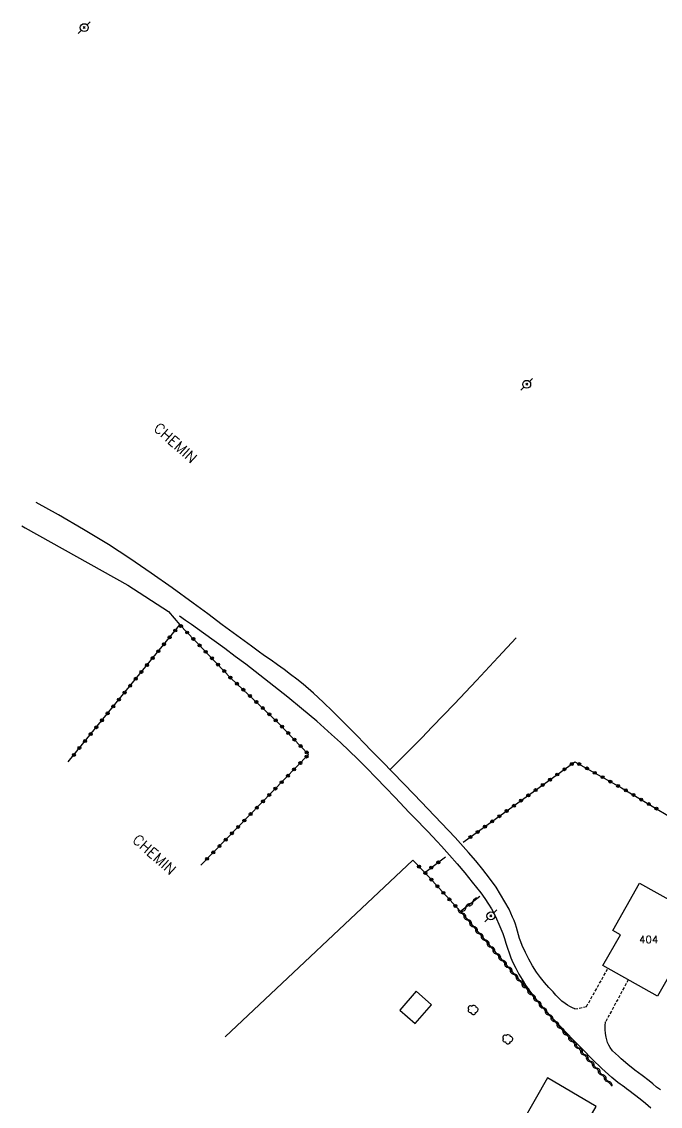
# Model space of a CAD drawing. Header units: millimetres. Extents: x 255000 to 256004, y 44053 to 45000.
# Drawn here: x 255050.5 to 255157.9, y 44416.9 to 44599.4 of the extents above; entities that cross this region are included whole.
import ezdxf
from ezdxf.enums import TextEntityAlignment as Align

# ---------------------------------------------------------------- set-up
doc = ezdxf.new("R2010")
doc.units = ezdxf.units.MM
doc.linetypes.add('DASHED', pattern=[0.75, 0.5, -0.25])
doc.layers.get('0').update_dxf_attribs({"linetype": 'CONTINUOUS'})
for name, color, linetype in [('W0017', 7, 'CONTINUOUS'), ('W0071', 7, 'CONTINUOUS'), ('W0101', 7, 'CONTINUOUS'), ('W0104', 1, 'CONTINUOUS'), ('W0112', 1, 'DASHED'), ('W0300', 7, 'CONTINUOUS'), ('W0303', 7, 'CONTINUOUS'), ('W0310', 3, 'CONTINUOUS'), ('W0323', 7, 'CONTINUOUS'), ('W0330', 7, 'CONTINUOUS'), ('W0473', 7, 'CONTINUOUS'), ('W0989', 7, 'CONTINUOUS'), ('W0991', 7, 'CONTINUOUS')]:
    doc.layers.add(name, color=color, linetype=linetype)
doc.styles.get("Standard").update_dxf_attribs({"font": 'romans.shx', "width": 0.85})

# ---------------------------------------------------------------- blocks, each defined once
blk = doc.blocks.new('T300')
for p, q in [((-0.8, 0.51), (-0.86, 0.34)), ((-0.86, 0.34), (-0.86, 0.17)), ((-0.86, 0.17), (-0.74, 0.06)), ((-0.69, 0.63), (-0.8, 0.51)), ((-0.8, -0.06), (-0.74, 0.06)), ((-0.74, 0.06), (-0.69, 0.11)), ((-0.57, 0.69), (-0.69, 0.63)), ((-0.46, 0.69), (-0.57, 0.69)), ((-0.29, 0.63), (-0.46, 0.69)), ((-0.29, 0.63), (-0.17, 0.74)), ((-0.23, 0.57), (-0.29, 0.63)), ((-0.17, 0.74), (-0.06, 0.8)), ((-0.06, 0.8), (0.06, 0.8)), ((0.06, 0.8), (0.23, 0.74)), ((0.23, 0.74), (0.34, 0.63)), ((0.34, 0.63), (0.4, 0.51)), ((0.46, 0.46), (0.34, 0.46)), ((0.4, 0.51), (0.4, 0.46)), ((0.57, 0.4), (0.46, 0.46)), ((0.57, 0.4), (0.69, 0.29)), ((0.69, 0.29), (0.74, 0.17)), ((0.74, 0.06), (0.69, -0.17)), ((0.74, 0.17), (0.74, 0.06)), ((-0.8, -0.17), (-0.8, -0.06)), ((-0.8, -0.23), (-0.8, -0.17)), ((-0.74, -0.34), (-0.8, -0.23)), ((-0.69, -0.4), (-0.74, -0.34)), ((-0.51, -0.46), (-0.69, -0.4)), ((-0.4, -0.46), (-0.51, -0.46)), ((-0.4, -0.46), (-0.34, -0.46)), ((-0.34, -0.46), (-0.34, -0.4)), ((-0.34, -0.51), (-0.34, -0.46)), ((-0.29, -0.63), (-0.34, -0.51)), ((-0.17, -0.74), (-0.29, -0.63)), ((-0.06, -0.8), (-0.17, -0.74)), ((0.06, -0.8), (-0.06, -0.8)), ((0.17, -0.74), (0.06, -0.8)), ((0.23, -0.69), (0.17, -0.74)), ((0.29, -0.46), (0.23, -0.46)), ((0.29, -0.63), (0.23, -0.69)), ((0.46, -0.4), (0.29, -0.46)), ((0.34, -0.51), (0.29, -0.63)), ((0.34, -0.51), (0.34, -0.46)), ((0.57, -0.34), (0.46, -0.4)), ((0.63, -0.29), (0.57, -0.34)), ((0.69, -0.17), (0.63, -0.29))]:
    blk.add_line(p, q)
blk = doc.blocks.new('T473')
for p, q in [((-0.166667, 0.166667), (0.166667, -0.166667)), ((-0.166667, -0.166667), (0.166667, 0.166667)), ((0.500001, 0.500001), (1.000002, 1.000002)), ((-1.000002, -1.000002), (-0.500001, -0.500001))]:
    blk.add_line(p, q)
blk.add_ellipse((0, 0), major_axis=(0.471405, 0.471405), ratio=1, start_param=5.4977871438, end_param=11.780972451)
blk = doc.blocks.new('t323o')
at = {"color": 0, "linetype": 'Continuous'}
for radius in [0.25, 0.15]:
    blk.add_circle((0, 0), radius, dxfattribs=at)
blk = doc.blocks.new('t310o')
at = {"color": 0, "linetype": 'Continuous'}
for centre, start, end in [((-0.5, 0.38), 216.8699, 323.1304), ((0.5, -0.37), 36.8699, 143.1303)]:
    blk.add_arc(centre, 0.625, start, end, dxfattribs=at)

msp = doc.modelspace()

# ---------------------------------------------------------------- linework, layer by layer
at = {"layer": 'W0017'}
for points in [[(255143.53, 44433.29), (255143.1, 44433.48), (255142.69, 44433.69), (255142.29, 44433.93), (255141.91, 44434.19), (255141.36, 44434.63), (255140.84, 44435.1), (255140.35, 44435.61), (255139.89, 44436.15)], [(255156.33, 44416.6), (255155.43, 44417.39), (255154.49, 44418.13), (255153.53, 44418.85), (255152.58, 44419.58), (255152.22, 44419.85), (255151.86, 44420.12), (255151.5, 44420.39), (255151.14, 44420.65), (255150.78, 44420.92), (255150.42, 44421.2), (255150.06, 44421.48), (255149.72, 44421.77), (255148.05, 44423.28), (255146.45, 44424.85), (255144.87, 44426.45), (255143.3, 44428.05), (255141.99, 44429.4), (255140.7, 44430.76), (255139.41, 44432.13), (255138.14, 44433.51)], [(255157.94, 44419.68), (255157.27, 44420.16), (255156.64, 44420.68), (255156.02, 44421.18), (255154.82, 44422.08), (255153.63, 44423), (255152.46, 44423.94), (255151.33, 44424.92), (255150.84, 44425.35), (255150.35, 44425.79), (255149.88, 44426.25), (255149.48, 44426.78), (255149.24, 44427.2), (255149.04, 44427.64), (255148.89, 44428.09), (255148.77, 44428.56), (255148.66, 44429.19), (255148.61, 44429.82), (255148.62, 44430.46), (255148.68, 44431.1)]]:
    msp.add_lwpolyline(points, dxfattribs=at)
at = {"layer": 'W0071'}
for points in [[(255109.29, 44476.73), (255108.09, 44478), (255106.89, 44479.26), (255105.66, 44480.5), (255104.42, 44481.73), (255102.81, 44483.32), (255101.19, 44484.89), (255099.53, 44486.43), (255097.82, 44487.92), (255096.77, 44488.76), (255095.7, 44489.59), (255094.61, 44490.39), (255093.52, 44491.18), (255092.42, 44491.95), (255091.32, 44492.73), (255090.22, 44493.51), (255089.13, 44494.31), (255086.67, 44496.12), (255084.21, 44497.94), (255081.75, 44499.76), (255079.29, 44501.58)], [(255108.48, 44473.88), (255107.04, 44475.3), (255105.58, 44476.72), (255104.1, 44478.11), (255102.61, 44479.48), (255101.36, 44480.6), (255100.1, 44481.7), (255098.83, 44482.79), (255097.54, 44483.86), (255095.23, 44485.76), (255092.89, 44487.62), (255090.54, 44489.47), (255088.17, 44491.29), (255086.4, 44492.62), (255084.61, 44493.93), (255082.82, 44495.23), (255081.02, 44496.52), (255080.03, 44497.24), (255079.03, 44497.95), (255078.03, 44498.65), (255077.02, 44499.36)], [(255139.89, 44436.15), (255139.13, 44436.92), (255138.41, 44437.73), (255137.73, 44438.58), (255137.09, 44439.47), (255136.4, 44440.55), (255135.77, 44441.66), (255135.2, 44442.8), (255134.67, 44443.97), (255134.43, 44444.56), (255134.23, 44445.15), (255134.04, 44445.76), (255133.87, 44446.37), (255133.69, 44446.97), (255133.51, 44447.58), (255133.3, 44448.17), (255133.06, 44448.76), (255132.45, 44450.06), (255131.77, 44451.32), (255131.04, 44452.56), (255130.27, 44453.77), (255129.19, 44455.29), (255128.04, 44456.77), (255126.84, 44458.21), (255125.63, 44459.62), (255123.4, 44462.12), (255121.11, 44464.55), (255118.79, 44466.96), (255116.48, 44469.36), (255114.69, 44471.22), (255112.9, 44473.07), (255111.1, 44474.9), (255109.29, 44476.73)], [(255108.48, 44473.88), (255110.08, 44472.2), (255111.67, 44470.53), (255113.27, 44468.85), (255114.86, 44467.18), (255115.64, 44466.37), (255116.43, 44465.56), (255117.22, 44464.75), (255118.01, 44463.94), (255118.79, 44463.13), (255119.57, 44462.31), (255120.34, 44461.49), (255121.1, 44460.66), (255122.43, 44459.18), (255123.73, 44457.69), (255125.01, 44456.17), (255126.26, 44454.64), (255126.97, 44453.73), (255127.68, 44452.82), (255128.36, 44451.89), (255128.99, 44450.93), (255129.48, 44450.12), (255129.94, 44449.28), (255130.36, 44448.43), (255130.76, 44447.56), (255131.09, 44446.77), (255131.39, 44445.96), (255131.66, 44445.15), (255131.92, 44444.34), (255132.18, 44443.52), (255132.46, 44442.71), (255132.76, 44441.91), (255133.1, 44441.12), (255133.58, 44440.14), (255134.1, 44439.17), (255134.65, 44438.23), (255135.24, 44437.3), (255135.91, 44436.32), (255136.62, 44435.36), (255137.37, 44434.42), (255138.14, 44433.51)]]:
    msp.add_lwpolyline(points, dxfattribs=at)
at = {"layer": 'W0101'}
for points in [[(255149.9, 44446.52), (255154.42, 44454.48), (255163.65, 44449.32), (255159.69, 44442.38), (255160.98, 44441.64), (255157.4, 44435.44), (255148.25, 44440.61), (255151.21, 44445.78)], [(255138.91, 44421.71), (255132.45, 44410.38), (255140.61, 44405.64), (255147.1, 44416.89), (255138.91, 44421.71)]]:
    msp.add_lwpolyline(points, close=True, dxfattribs=at)
at = {"layer": 'W0104'}
msp.add_lwpolyline([(255116.81, 44436.26), (255114.06, 44433.08), (255116.66, 44430.84), (255119.41, 44434.01), (255116.81, 44436.26)], close=True, dxfattribs=at)
at = {"layer": 'W0112'}
for points in [[(255143.53, 44433.29), (255145.48, 44433.69), (255149.1, 44440.13)], [(255152.51, 44438.21), (255148.68, 44431.1)]]:
    msp.add_lwpolyline(points, dxfattribs=at)
at = {"layer": 'W0303'}
msp.add_lwpolyline([(255084.7, 44428.62), (255116.25, 44458.31)], dxfattribs=at)
at = {"layer": 'W0310'}
msp.add_lwpolyline([(255127.56, 44452.2), (255124.28, 44449.69), (255139.27, 44432.17), (255149.79, 44420.32)], dxfattribs=at)
at = {"layer": 'W0323'}
for points in [[(255058.29, 44474.88), (255062.88, 44480.53), (255077.07, 44497.91), (255085.65, 44488.97), (255093.63, 44481.46), (255098.73, 44476.11)], [(255098.73, 44476.11), (255086.7, 44463.74), (255080.6, 44457.48)], [(255124.75, 44461.33), (255143.54, 44474.89), (255151.36, 44470.5), (255164.89, 44462.44), (255177.03, 44455.88)], [(255116.25, 44458.31), (255118.27, 44456.26)], [(255124.28, 44449.69), (255118.27, 44456.26), (255121.77, 44458.86)]]:
    msp.add_lwpolyline(points, dxfattribs=at)
at = {"layer": 'W0330'}
for points in [[(255079.29, 44501.58), (255075.8, 44504.14), (255072.27, 44506.64), (255068.68, 44509.06), (255065.04, 44511.41), (255060.87, 44513.96), (255056.64, 44516.41), (255052.87, 44518.53)], [(255050.46, 44514.56), (255051.03, 44514.25), (255068.34, 44504.62), (255075.18, 44500.17), (255077.07, 44497.91)], [(255133.66, 44495.73), (255130.64, 44492.47), (255126.96, 44488.53), (255123.27, 44484.62), (255119.54, 44480.74), (255117.77, 44478.92), (255115.99, 44477.12), (255114.2, 44475.33), (255112.39, 44473.55)]]:
    msp.add_lwpolyline(points, dxfattribs=at)

# ---------------------------------------------------------------- block references
at = {"layer": 'W0300'}
for p in [(255126.45, 44433.12), (255132.27, 44428.18)]:
    msp.add_blockref('T300', p, dxfattribs=at)
at = {"layer": 'W0310'}
for p, rotation in [((255125.18, 44450.37), 217.419627061969), ((255126.37, 44451.29), 217.419627061969), ((255124.52, 44449.41), 310.5514277060968), ((255125.5, 44448.27), 310.5514277060968), ((255126.47, 44447.13), 310.5514277060968), ((255127.45, 44445.99), 310.5514277060968), ((255128.43, 44444.85), 310.5514277060968), ((255129.4, 44443.71), 310.5514277060968), ((255130.38, 44442.57), 310.5514277060968), ((255131.35, 44441.43), 310.5514277060968), ((255132.33, 44440.29), 310.5514277060968), ((255133.3, 44439.15), 310.5514277060968), ((255134.28, 44438.01), 310.5514277060968), ((255135.25, 44436.87), 310.5514277060968), ((255136.23, 44435.73), 310.5514277060968), ((255137.2, 44434.59), 310.5514277060968), ((255138.18, 44433.45), 310.5514277060968), ((255139.15, 44432.31), 310.5514277060968), ((255140.15, 44431.19), 311.5903056309086), ((255141.14, 44430.06), 311.5903056309086), ((255142.14, 44428.94), 311.5903056309086), ((255143.13, 44427.82), 311.5903056309086), ((255144.13, 44426.7), 311.5903056309086), ((255145.12, 44425.58), 311.5903056309086), ((255146.12, 44424.45), 311.5903056309086), ((255147.12, 44423.33), 311.5903056309086), ((255148.11, 44422.21), 311.5903056309086), ((255149.11, 44421.09), 311.5903056309086)]:
    msp.add_blockref('t310o', p, dxfattribs=dict(at, rotation=rotation))
at = {"layer": 'W0323'}
for p, rotation in [((255076.3, 44496.97), 50.78712159914017), ((255077.26, 44497.71), 313.8397956759605), ((255078.3, 44496.63), 313.8397956759605), ((255074.4, 44494.65), 50.78712159914017), ((255075.35, 44495.81), 50.78712159914017), ((255079.34, 44495.55), 313.8397956759605), ((255080.38, 44494.46), 313.8397956759605), ((255072.5, 44492.32), 50.78712159914017), ((255073.45, 44493.49), 50.78712159914017), ((255081.42, 44493.38), 313.8397956759605), ((255082.46, 44492.3), 313.8397956759605), ((255071.55, 44491.16), 50.78712159914017), ((255083.5, 44491.22), 313.8397956759605), ((255069.66, 44488.84), 50.78712159914017), ((255070.61, 44490), 50.78712159914017), ((255084.53, 44490.14), 313.8397956759605), ((255085.57, 44489.05), 313.8397956759605), ((255068.71, 44487.67), 50.78712159914017), ((255086.66, 44488.02), 316.7260782067152), ((255087.75, 44486.99), 316.7260782067152), ((255066.81, 44485.35), 50.78712159914017), ((255067.76, 44486.51), 50.78712159914017), ((255088.85, 44485.96), 316.7260782067152), ((255065.87, 44484.19), 50.78712159914017), ((255089.94, 44484.94), 316.7260782067152), ((255091.03, 44483.91), 316.7260782067152), ((255063.97, 44481.86), 50.78712159914017), ((255064.92, 44483.03), 50.78712159914017), ((255092.12, 44482.88), 316.7260782067152), ((255093.21, 44481.85), 316.7260782067152), ((255062.07, 44479.54), 50.92542719949329), ((255063.02, 44480.7), 50.78712159914017), ((255094.27, 44480.79), 313.6723714811227), ((255095.31, 44479.7), 313.6723714811227), ((255061.13, 44478.37), 50.92542719949329), ((255096.34, 44478.62), 313.6723714811227), ((255059.24, 44476.04), 50.92542719949329), ((255060.18, 44477.21), 50.92542719949329), ((255097.38, 44477.53), 313.6723714811227), ((255098.42, 44476.45), 313.6723714811227), ((255097.34, 44474.68), 225.7982667221106), ((255098.38, 44475.75), 225.7982667221106), ((255143, 44474.5), 35.80580928837801), ((255144.26, 44474.49), 330.699668546107), ((255095.24, 44472.53), 225.7982667221106), ((255096.29, 44473.6), 225.7982667221106), ((255140.56, 44472.74), 35.80580928837801), ((255141.78, 44473.62), 35.80580928837801), ((255145.57, 44473.76), 330.699668546107), ((255146.88, 44473.02), 330.699668546107), ((255148.19, 44472.29), 330.699668546107), ((255094.2, 44471.45), 225.7982667221106), ((255138.13, 44470.99), 35.80580928837801), ((255139.35, 44471.87), 35.80580928837801), ((255149.49, 44471.55), 330.699668546107), ((255150.8, 44470.82), 330.699668546107), ((255092.11, 44469.3), 225.7982667221106), ((255093.15, 44470.38), 225.7982667221106), ((255135.7, 44469.23), 35.80580928837801), ((255136.91, 44470.11), 35.80580928837801), ((255152.1, 44470.07), 329.2140580306207), ((255153.39, 44469.3), 329.2140580306207), ((255090.02, 44467.15), 225.7982667221106), ((255091.06, 44468.23), 225.7982667221106), ((255133.26, 44467.48), 35.80580928837801), ((255134.48, 44468.36), 35.80580928837801), ((255154.68, 44468.53), 329.2140580306207), ((255155.97, 44467.76), 329.2140580306207), ((255157.25, 44467), 329.2140580306207), ((255087.92, 44465), 225.7982667221106), ((255088.97, 44466.07), 225.7982667221106), ((255130.83, 44465.72), 35.80580928837801), ((255132.05, 44466.6), 35.80580928837801), ((255086.88, 44463.92), 225.7982667221106), ((255128.4, 44463.97), 35.80580928837801), ((255129.61, 44464.85), 35.80580928837801), ((255084.79, 44461.77), 225.7554041817155), ((255085.83, 44462.85), 225.7554041817155), ((255125.96, 44462.21), 35.80580928837801), ((255127.18, 44463.09), 35.80580928837801), ((255082.69, 44459.63), 225.7554041817155), ((255083.74, 44460.7), 225.7554041817155), ((255081.65, 44458.55), 225.7554041817155), ((255120.56, 44457.96), 36.60647063052377), ((255117.31, 44457.24), 314.6194432231055), ((255118.37, 44456.15), 132.4290403130911), ((255119.36, 44457.07), 36.60647063052377), ((255119.39, 44455.05), 132.4290403130911), ((255120.4, 44453.94), 132.4290403130911), ((255121.41, 44452.83), 132.4290403130911), ((255122.42, 44451.72), 132.4290403130911), ((255123.43, 44450.62), 132.4290403130911)]:
    msp.add_blockref('t323o', p, dxfattribs=dict(at, rotation=rotation))
at = {"layer": 'W0473'}
for p in [(255060.99, 44598.4), (255135.42, 44538.39), (255129.39, 44448.95)]:
    msp.add_blockref('T473', p, dxfattribs=at)

# ---------------------------------------------------------------- texts
at = {"layer": 'W0989'}
for p in [(255072.5, 44530.8), (255068.96, 44461.54)]:
    msp.add_text('CHEMIN', height=1.75, rotation=317.9758, dxfattribs=at).set_placement(p)
at = {"layer": 'W0991'}
msp.add_text('404', height=1.25, dxfattribs=at).set_placement((255155.95, 44444.96), align=Align.MIDDLE_CENTER)

doc.saveas('drawing.dxf')
